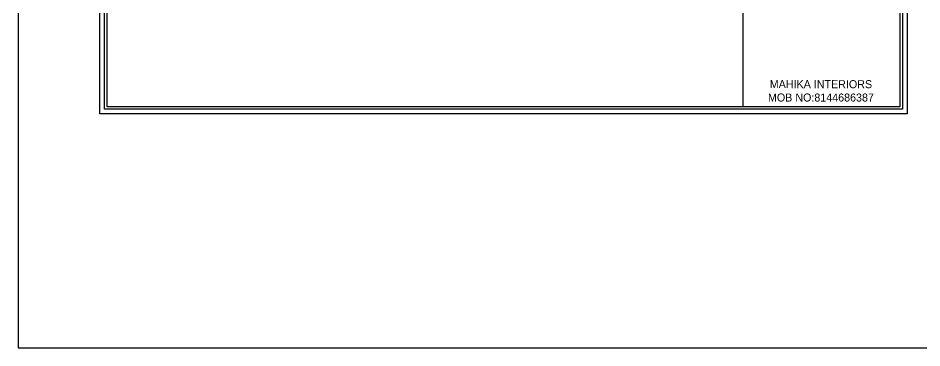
# Model space of a CAD drawing. Header units: inches. Extents: x 9636 to 21597, y -10243 to 557.
# Drawn here: x 12774.5 to 13209.2, y -10242.6 to -10084 of the extents above; entities that cross this region are included whole.
import ezdxf

# ---------------------------------------------------------------- set-up
doc = ezdxf.new("R2010")
doc.units = ezdxf.units.IN
doc.header["$MEASUREMENT"] = 0
doc.layers.add('FURNI', color=140, linetype='Continuous', lineweight=18)
doc.styles.add('HEMI', font='stylu.ttf')

msp = doc.modelspace()

# ---------------------------------------------------------------- linework, layer by layer
at = {"color": 3}
msp.add_lwpolyline([(17284.65, -1358.66), (12774.54, -1358.66), (12774.54, -10242.64), (17284.65, -10242.64)], close=True, dxfattribs=at)
at = {"layer": 'FURNI', "color": 18, "lineweight": 25, "true_color": 0x000000}
msp.add_line((13123.14, -9856.15), (13123.14, -10126.65), dxfattribs=at)
for points in [[(12813.86, -10130.12), (12813.86, -9852.68), (13202.11, -9852.68), (13202.11, -10130.12)], [(12816.17, -10127.81), (12816.17, -9854.99), (13199.8, -9854.99), (13199.8, -10127.81)], [(12817.33, -10126.65), (12817.33, -9856.15), (13198.64, -9856.15), (13198.64, -10126.65)]]:
    msp.add_lwpolyline(points, close=True, dxfattribs=at)

# ---------------------------------------------------------------- texts
at = {"lineweight": 15, "insert": (13127.99, -10113.87), "char_height": 3.8505, "width": 65.2867, "attachment_point": 1, "rotation": 359.9906, "style": 'HEMI'}
msp.add_mtext('\\pxqc;MAHIKA INTERIORS\\PMOB NO:8144686387', dxfattribs=at)

doc.saveas('drawing.dxf')
